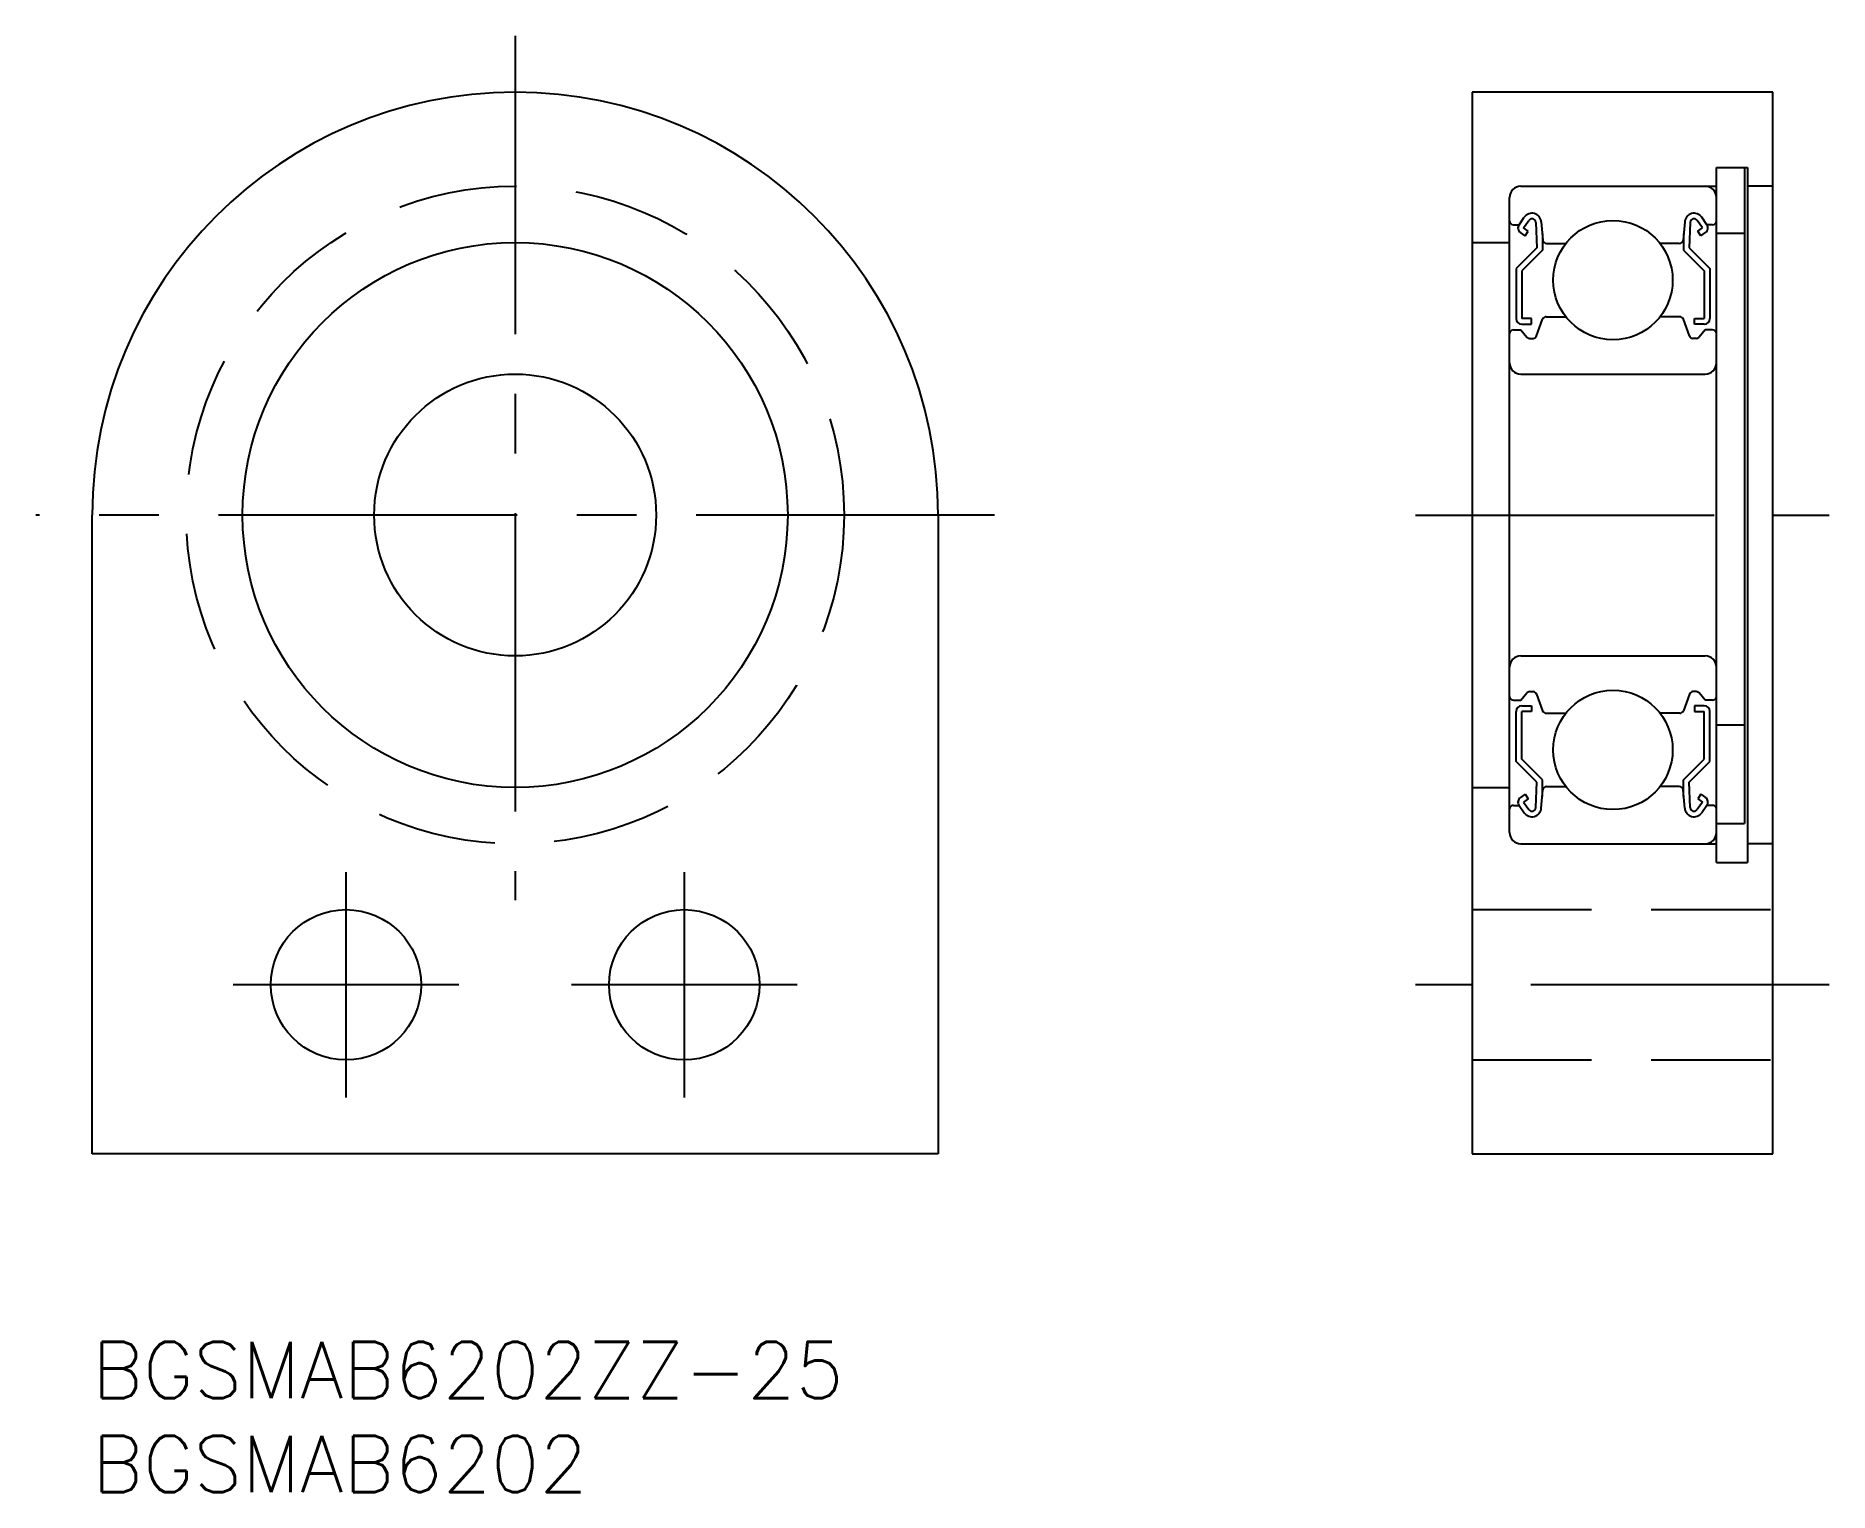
# Model space of a CAD drawing. Extents: x -3 to 92.4, y -8 to 69.5.
import ezdxf

# ---------------------------------------------------------------- set-up
doc = ezdxf.new("R2010")
doc.units = 0
doc.header["$LTSCALE"] = 0.5
doc.linetypes.add('CENTER', pattern=[50.8, 31.75, -6.35, 6.35, -6.35])
doc.linetypes.add('DASHED', pattern=[19.05, 12.7, -6.35])
for name, color, linetype in [('MSM_CENTER', 1, 'CENTER'), ('MSM_CONTINUOUS', 7, 'CONTINUOUS'), ('MSM_DASHED', 4, 'DASHED'), ('MSM_PART_NUMBER', 7, 'CONTINUOUS')]:
    doc.layers.add(name, color=color, linetype=linetype)
doc.styles.get("Standard").update_dxf_attribs({"font": 'txt.shx', "height": 3, "bigfont": 'bigfont.shx'})

# ---------------------------------------------------------------- blocks, each defined once
blk = doc.blocks.new('*U6')
at = {"layer": 'MSM_PART_NUMBER'}
blk.add_text('BGSMAB6202ZZ-25', height=3, dxfattribs=at).set_placement((0, -3))
blk = doc.blocks.new('*U7')
at = {"layer": 'MSM_PART_NUMBER'}
blk.add_text('BGSMAB6202', height=3, dxfattribs=at).set_placement((0, -8))

msp = doc.modelspace()

# ---------------------------------------------------------------- linework, layer by layer
at = {"layer": 'MSM_CENTER'}
for p, q in [((22.5, 69.5), (22.5, 23.5)), ((48, 44), (-3, 44)), ((70.41, 44), (92.41, 44)), ((13.5, 25), (13.5, 13)), ((31.5, 25), (31.5, 13)), ((19.5, 19), (7.5, 19)), ((37.5, 19), (25.5, 19)), ((92.41, 19), (70.41, 19))]:
    msp.add_line(p, q, dxfattribs=at)
at = {"layer": 'MSM_CONTINUOUS'}
for p, q in [((73.41, 66.5), (73.41, 10)), ((89.41, 66.5), (73.41, 66.5)), ((89.41, 10), (89.41, 66.5)), ((86.41, 25.5), (86.41, 62.5)), ((86.41, 62.5), (88.06, 62.5)), ((87.91, 62.5, -0.5), (87.91, 27.585, -0.5)), ((88.06, 62.5), (88.06, 25.5)), ((76.01, 61.5), (86.41, 61.5)), ((89.41, 61.5), (88.06, 61.5)), ((75.41, 27.1), (75.41, 60.9)), ((75.61, 59.45), (75.91, 59.45)), ((75.91, 59.45), (76.189, 59.847)), ((76.156, 59.278), (76.438, 59.68)), ((76.401, 59.105), (76.156, 59.278)), ((76.802, 59.573), (76.852, 58.224)), ((77.096, 59.604), (77.182, 58.632)), ((84.724, 59.604), (84.638, 58.632)), ((85.018, 59.573), (84.968, 58.224)), ((85.664, 59.278), (85.382, 59.68)), ((85.419, 59.105), (85.664, 59.278)), ((85.91, 59.45), (85.631, 59.847)), ((86.21, 59.45), (85.91, 59.45)), ((73.41, 58.5), (75.41, 58.5)), ((76.852, 58.224), (75.752, 57.124)), ((76.229, 58.86), (75.984, 59.032)), ((76.229, 58.86), (76.401, 59.105)), ((77.152, 58.971), (77.152, 58.1)), ((77.381, 58.45), (78.404, 58.45)), ((84.439, 58.45), (83.416, 58.45)), ((84.668, 58.971), (84.668, 58.1)), ((84.968, 58.224), (86.068, 57.124)), ((85.591, 58.86), (85.419, 59.105)), ((85.591, 58.86), (85.837, 59.032)), ((86.41, 59), (87.91, 59)), ((77.152, 58.1), (76.052, 57)), ((84.668, 58.1), (85.768, 57)), ((75.752, 57.124), (75.752, 54.45)), ((76.052, 57), (76.052, 54.45)), ((85.768, 57), (85.768, 54.45)), ((86.068, 57.124), (86.068, 54.45)), ((76.572, 54.45), (76.052, 54.45)), ((76.572, 54.15), (76.572, 54.45)), ((76.844, 53.531), (77.167, 54.418)), ((77.355, 54.55), (78.404, 54.55)), ((84.465, 54.55), (83.416, 54.55)), ((84.976, 53.531), (84.653, 54.418)), ((85.248, 54.45), (85.768, 54.45)), ((85.248, 54.15), (85.248, 54.45)), ((75.61, 53.85), (76.01, 53.85)), ((76.01, 53.85), (76.328, 53.471)), ((76.052, 54.15), (76.572, 54.15)), ((85.768, 54.15), (85.248, 54.15)), ((85.81, 53.85), (85.492, 53.471)), ((86.21, 53.85), (85.81, 53.85)), ((76.481, 53.4), (76.656, 53.4)), ((85.339, 53.4), (85.164, 53.4)), ((76.01, 51.5), (85.81, 51.5)), ((0, 10), (0, 44)), ((45, 44), (45, 10)), ((75.41, 44), (75.41, 44)), ((76.01, 36.5), (85.81, 36.5)), ((76.01, 34.15), (76.328, 34.529)), ((76.481, 34.6), (76.656, 34.6)), ((76.844, 34.469), (77.167, 33.582)), ((84.976, 34.469), (84.653, 33.582)), ((85.339, 34.6), (85.164, 34.6)), ((85.81, 34.15), (85.492, 34.529)), ((75.61, 34.15), (76.01, 34.15)), ((75.752, 30.876), (75.752, 33.55)), ((76.052, 33.85), (76.572, 33.85)), ((76.052, 31), (76.052, 33.55)), ((76.572, 33.55), (76.052, 33.55)), ((76.572, 33.85), (76.572, 33.55)), ((77.355, 33.45), (78.404, 33.45)), ((84.465, 33.45), (83.416, 33.45)), ((85.248, 33.85), (85.248, 33.55)), ((85.768, 33.85), (85.248, 33.85)), ((85.248, 33.55), (85.768, 33.55)), ((85.768, 31), (85.768, 33.55)), ((86.21, 34.15), (85.81, 34.15)), ((86.068, 30.876), (86.068, 33.55)), ((86.41, 32.83), (87.91, 32.83)), ((76.852, 29.776), (75.752, 30.876)), ((77.152, 29.9), (76.052, 31)), ((84.668, 29.9), (85.768, 31)), ((84.968, 29.776), (86.068, 30.876)), ((76.802, 28.427), (76.852, 29.776)), ((77.152, 29.029), (77.152, 29.9)), ((84.668, 29.029), (84.668, 29.9)), ((85.018, 28.427), (84.968, 29.776)), ((73.41, 29.5), (75.41, 29.5)), ((76.229, 29.14), (75.984, 28.968)), ((76.401, 28.895), (76.156, 28.722)), ((76.156, 28.722), (76.438, 28.32)), ((76.229, 29.14), (76.401, 28.895)), ((77.096, 28.396), (77.182, 29.368)), ((77.381, 29.55), (78.404, 29.55)), ((84.439, 29.55), (83.416, 29.55)), ((84.724, 28.396), (84.638, 29.368)), ((85.664, 28.722), (85.382, 28.32)), ((85.591, 29.14), (85.419, 28.895)), ((85.419, 28.895), (85.664, 28.722)), ((85.591, 29.14), (85.837, 28.968)), ((75.61, 28.55), (75.91, 28.55)), ((75.91, 28.55), (76.189, 28.153)), ((85.91, 28.55), (85.631, 28.153)), ((86.21, 28.55), (85.91, 28.55)), ((86.41, 27.585), (87.91, 27.585)), ((76.01, 26.5), (86.41, 26.5)), ((89.41, 26.5), (88.06, 26.5)), ((86.41, 25.5), (88.06, 25.5)), ((45, 10), (0, 10)), ((73.41, 10), (89.41, 10))]:
    msp.add_line(p, q, dxfattribs=at)
for centre, radius in [((80.91, 56.5), 3.175), ((22.5, 44), 14.5), ((22.5, 44), 7.5), ((80.91, 31.5), 3.175), ((13.5, 19), 4), ((31.5, 19), 4)]:
    msp.add_circle(centre, radius, dxfattribs=at)
for centre, radius, start, end in [((22.5, 44), 22.5, 0, 180), ((76.01, 60.9), 0.6, 90, 180), ((85.81, 60.9), 0.6, 0, 90), ((75.61, 59.65), 0.2, 180, 270), ((76.156, 59.277), 0.3, 144.93555, 235.03769), ((76.598, 59.56), 0.5, 5.06502, 144.93555), ((76.602, 59.565), 0.2, 2.13118, 144.93675), ((85.222, 59.56), 0.5, 35.06445, 174.93498), ((85.218, 59.565), 0.2, 35.06325, 177.86882), ((85.665, 59.277), 0.3, 304.96231, 35.06445), ((86.21, 59.65), 0.2, 270, 0), ((77.381, 58.65), 0.2, 185.06502, 270), ((84.439, 58.65), 0.2, 270, 354.93498), ((76.052, 54.45), 0.3, 180, 270), ((77.355, 54.35), 0.2, 90, 159.97033), ((84.465, 54.35), 0.2, 20.02967, 90), ((85.768, 54.45), 0.3, 270, 0), ((75.61, 53.65), 0.2, 90, 180), ((76.481, 53.6), 0.2, 219.99699, 270), ((76.656, 53.6), 0.2, 270, 339.97033), ((85.164, 53.6), 0.2, 200.02967, 270), ((85.339, 53.6), 0.2, 270, 320.00301), ((86.21, 53.65), 0.2, 0, 90), ((76.01, 52.1), 0.6, 180, 270), ((85.81, 52.1), 0.6, 270, 0), ((76.01, 35.9), 0.6, 90, 180), ((85.81, 35.9), 0.6, 0, 90), ((75.61, 34.35), 0.2, 180, 270), ((76.481, 34.4), 0.2, 90, 140.00301), ((76.656, 34.4), 0.2, 20.02967, 90), ((85.164, 34.4), 0.2, 90, 159.97033), ((85.339, 34.4), 0.2, 39.99699, 90), ((86.21, 34.35), 0.2, 270, 0), ((76.052, 33.55), 0.3, 90, 180), ((77.355, 33.65), 0.2, 200.02967, 270), ((84.465, 33.65), 0.2, 270, 339.97033), ((85.768, 33.55), 0.3, 0, 90), ((76.156, 28.723), 0.3, 124.96231, 215.06445), ((77.381, 29.35), 0.2, 90, 174.93498), ((84.439, 29.35), 0.2, 5.06502, 90), ((85.665, 28.723), 0.3, 324.93555, 55.03769), ((75.61, 28.35), 0.2, 90, 180), ((76.598, 28.44), 0.5, 215.06445, 354.93498), ((76.602, 28.435), 0.2, 215.06325, 357.86882), ((85.222, 28.44), 0.5, 185.06502, 324.93555), ((85.218, 28.435), 0.2, 182.13118, 324.93675), ((86.21, 28.35), 0.2, 0, 90), ((76.01, 27.1), 0.6, 180, 270), ((85.81, 27.1), 0.6, 270, 0)]:
    msp.add_arc(centre, radius, start, end, dxfattribs=at)
at = {"layer": 'MSM_DASHED'}
for p, q in [((73.41, 23), (89.41, 23)), ((73.41, 15), (89.41, 15))]:
    msp.add_line(p, q, dxfattribs=at)
msp.add_circle((22.5, 44), 17.5, dxfattribs=at)

# ---------------------------------------------------------------- block references
at = {"layer": 'MSM_CONTINUOUS'}
for name in ['*U6', '*U7']:
    msp.add_blockref(name, (0, 0), dxfattribs=at)

doc.saveas('drawing.dxf')
